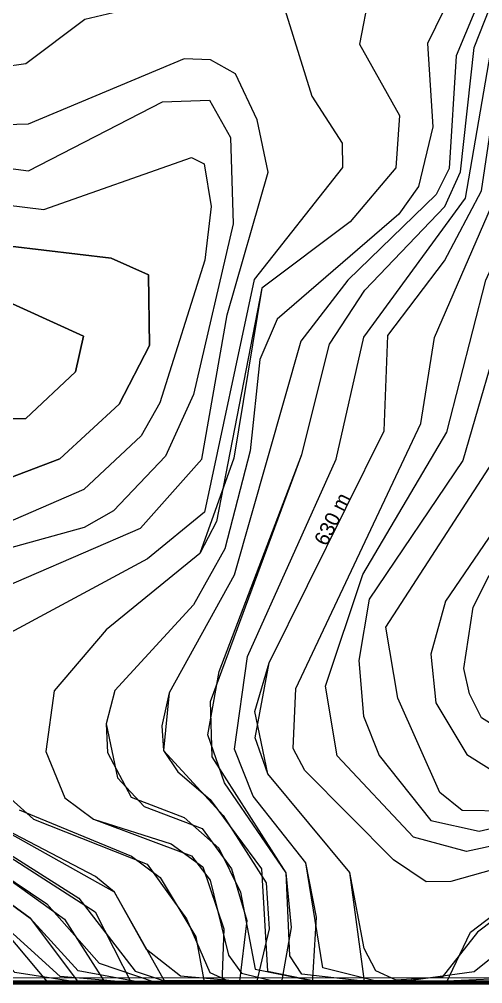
# Model space of a CAD drawing. Extents: x 120.7465 to 120.8269, y 14.0376 to 14.0711.
# Drawn here: x 120.79653 to 120.79924, y 14.0378 to 14.04345 of the extents above; entities that cross this region are included whole.
import ezdxf

# ---------------------------------------------------------------- set-up
doc = ezdxf.new("R2010")
doc.units = 0
doc.header["$MEASUREMENT"] = 0
for name, color, linetype in [('Contour_Line_Intermediate', 7, 'Continuous'), ('Contour_Line_Major', 7, 'Continuous'), ('FEATURE_LABEL', 7, 'Continuous'), ('Iso-height_Area', 7, 'Continuous')]:
    doc.layers.add(name, color=color, linetype=linetype)

msp = doc.modelspace()

# ---------------------------------------------------------------- linework, layer by layer
at = {"layer": 'Contour_Line_Intermediate', "color": 36}
for points in [[(120.7980661, 14.0378027), (120.7981247, 14.0381309), (120.7980928, 14.0384517), (120.797733, 14.0389787), (120.7976343, 14.0392588), (120.7977007, 14.0396294), (120.7981859, 14.0409001), (120.7983461, 14.0415454), (120.7985529, 14.0418621), (120.799022, 14.0423503), (120.7991127, 14.0425538), (120.7991929, 14.0432808), (120.7993136, 14.0435906), (120.7994098, 14.0436829), (120.8002036, 14.0440588), (120.8005776, 14.0444739), (120.8007206, 14.0448735), (120.8007414, 14.0455596), (120.8008359, 14.0458683), (120.8011487, 14.0461809), (120.8020097, 14.046706), (120.8034463, 14.0483786), (120.8041405, 14.0487953)], [(120.7982468, 14.0378027), (120.7982713, 14.038193), (120.7982091, 14.03851), (120.7979007, 14.0389006), (120.7977906, 14.0391757), (120.7978671, 14.0397168), (120.7983867, 14.0408728), (120.7985477, 14.0415863), (120.7991431, 14.0424006), (120.7992979, 14.0433042), (120.7995421, 14.0435914), (120.8002872, 14.0439607), (120.8006222, 14.0442955), (120.8008663, 14.0447741), (120.8009119, 14.0454718), (120.8009777, 14.0456708), (120.8011361, 14.0458595), (120.801977, 14.0464015), (120.8029239, 14.0473853), (120.8035808, 14.0482745), (120.8043224, 14.0487099)], [(120.798553, 14.0378027), (120.7984656, 14.0384532), (120.7979851, 14.0390312), (120.7979105, 14.0393963), (120.7979934, 14.0396799), (120.7986673, 14.0410376), (120.7986885, 14.0415966), (120.7990206, 14.0420327), (120.799236, 14.0424433), (120.799359, 14.0432652), (120.7995551, 14.0434375), (120.8004282, 14.0439036), (120.8007115, 14.0441818), (120.8008737, 14.0444405), (120.8010274, 14.044846), (120.8010933, 14.0455478), (120.8011814, 14.0457082), (120.8016768, 14.0458931), (120.8019453, 14.0460663), (120.8029328, 14.0471729), (120.803721, 14.0481651), (120.8039709, 14.0483872), (120.8045468, 14.048708)], [(120.8039244, 14.0411773), (120.80358, 14.0405399), (120.8028587, 14.0395158), (120.8027374, 14.0390068), (120.8025271, 14.0386797), (120.8022063, 14.0386243), (120.8016011, 14.0389089), (120.8003782, 14.0392432), (120.7994728, 14.0392102), (120.7992368, 14.0393593), (120.7991666, 14.0394998), (120.7991323, 14.0396483), (120.799187, 14.0400058), (120.7992802, 14.0401921), (120.7999, 14.0408831), (120.8003358, 14.0421193), (120.8006087, 14.0430767), (120.8007156, 14.043257), (120.8018439, 14.0444295)], [(120.8012668, 14.0439871), (120.8004691, 14.0430886), (120.8001585, 14.0422275), (120.7998426, 14.0415413), (120.7996973, 14.0410246), (120.7990253, 14.0400422), (120.7989401, 14.0397303), (120.7989692, 14.0394459), (120.7991507, 14.0391439), (120.7993808, 14.0389992), (120.8001339, 14.0391206), (120.8004741, 14.0391094), (120.8015024, 14.0388326), (120.8022714, 14.0384214), (120.8025764, 14.0384554), (120.8027336, 14.0385428), (120.8029536, 14.0388252), (120.8031557, 14.0395155), (120.8035328, 14.0401854), (120.804119, 14.0408891)], [(120.8009667, 14.0439657), (120.8000727, 14.0431322), (120.7993865, 14.0417574), (120.7991274, 14.0408651), (120.7985784, 14.0400528), (120.7985182, 14.0396941), (120.7985459, 14.0393687), (120.7986366, 14.0391385), (120.7989396, 14.0387578), (120.7992232, 14.038696), (120.800028, 14.038882), (120.8007086, 14.0388651), (120.8013429, 14.0386929), (120.8017348, 14.0385108), (120.8020175, 14.0383085), (120.8023212, 14.0382141), (120.802521, 14.038229), (120.802912, 14.0383716), (120.8032403, 14.0386748), (120.8037897, 14.0398434), (120.8046551, 14.0408799)], [(120.8044027, 14.0408759), (120.8037844, 14.0401896), (120.8035715, 14.0398571), (120.8029721, 14.0385298), (120.8025787, 14.0383479), (120.8022198, 14.0383326), (120.801383, 14.038768), (120.8004328, 14.0390019), (120.8000809, 14.0390013), (120.7993874, 14.038813), (120.7991234, 14.0388156), (120.7989931, 14.0389224), (120.7987475, 14.0394729), (120.7986768, 14.0398896), (120.7993263, 14.0408914), (120.7996285, 14.0417585), (120.8002724, 14.0430927), (120.8010597, 14.0439073)], [(120.7977285, 14.0437337), (120.7975803, 14.0436646), (120.7973831, 14.0436897), (120.796041, 14.0434655), (120.7953957, 14.0436388), (120.7942617, 14.0438161), (120.792975, 14.0436685), (120.7927794, 14.0435975), (120.7924548, 14.0432696), (120.7923859, 14.043054), (120.7923986, 14.0429128), (120.792499, 14.0428002), (120.7926552, 14.0427696), (120.7934633, 14.042947), (120.7941168, 14.0428638), (120.79475, 14.0429697), (120.795437, 14.0429324), (120.7960148, 14.0431105), (120.7965698, 14.0431883), (120.7969157, 14.0434469), (120.7976122, 14.0436127), (120.7977285, 14.0437337)], [(120.8040661, 14.0399667), (120.8039013, 14.0397203), (120.8036918, 14.0389566), (120.8035539, 14.0387053), (120.8032586, 14.0384189), (120.8029067, 14.038222), (120.8025769, 14.0381158), (120.802276, 14.0380893), (120.8020502, 14.0381555), (120.8013029, 14.0386179), (120.8006858, 14.0387821), (120.8001365, 14.0387884), (120.799149, 14.0385772), (120.7988377, 14.0386601), (120.7983925, 14.0391364), (120.7983243, 14.0395444), (120.7985413, 14.0401983), (120.7990335, 14.0410301), (120.7992624, 14.0419199), (120.7997859, 14.0430644), (120.8001027, 14.0433928), (120.8005532, 14.0436941)], [(120.7980575, 14.043594), (120.7982444, 14.0429973), (120.7984205, 14.042722), (120.798422, 14.0425789), (120.7979061, 14.0419243), (120.797615, 14.0405616), (120.7972821, 14.0402892), (120.7963745, 14.0398022)], [(120.7985788, 14.0435963), (120.7985229, 14.0433007), (120.7987567, 14.0428835), (120.7987356, 14.0425773), (120.7984671, 14.0422617), (120.7979511, 14.0418734), (120.7977863, 14.0408786), (120.7975878, 14.04032), (120.797039, 14.0398727), (120.7967349, 14.0395161), (120.7966871, 14.039161), (120.7967984, 14.0388903), (120.7969655, 14.0387658), (120.7974205, 14.0386221), (120.7976062, 14.0384872), (120.7977294, 14.0381243), (120.797717, 14.0378027)], [(120.7992429, 14.0436042), (120.7990874, 14.0432325), (120.7990465, 14.0425736), (120.7989717, 14.042422), (120.7984539, 14.0419198), (120.7981799, 14.0415635), (120.797789, 14.0401944), (120.7974088, 14.0395053), (120.7973745, 14.0391676), (120.7977247, 14.0387866), (120.7979764, 14.0383934), (120.797994, 14.0381234), (120.7979186, 14.0378027)], [(120.7990141, 14.0434963), (120.7989206, 14.0433051), (120.7989513, 14.0428175), (120.798867, 14.0424679), (120.7987522, 14.0423066), (120.7980409, 14.0416919), (120.7979398, 14.0414565), (120.7978833, 14.0409208), (120.7977345, 14.040348), (120.7975509, 14.0400197), (120.7970916, 14.039518), (120.7970401, 14.0393236), (120.7971055, 14.0390073), (120.7972622, 14.0388392), (120.7976013, 14.0387102), (120.7977726, 14.0384743), (120.7978622, 14.0381731), (120.7978178, 14.0378027)], [(120.8040905, 14.0381287), (120.8039645, 14.0379788), (120.8038005, 14.0379523), (120.8036291, 14.0379687), (120.8032294, 14.0381396), (120.8025606, 14.0379783), (120.8022009, 14.0379669), (120.8019243, 14.0380909), (120.8012398, 14.0385551), (120.8006441, 14.0387122), (120.8000903, 14.0386914), (120.7990569, 14.0384), (120.7989121, 14.038399), (120.7987223, 14.0385279), (120.7982027, 14.0390514), (120.798135, 14.0391791), (120.7981491, 14.0395294), (120.7988806, 14.0410803), (120.7989612, 14.0415835), (120.7993405, 14.0424559), (120.7994679, 14.0430209), (120.7995984, 14.0432174), (120.7999337, 14.0434926)], [(120.797391, 14.0378027), (120.7970894, 14.0383394), (120.7961998, 14.0388363), (120.7959585, 14.0391555), (120.7959262, 14.0392924), (120.7959971, 14.0396623), (120.7962386, 14.0400351), (120.7972414, 14.0404696), (120.7975995, 14.0408724), (120.7977481, 14.0417179), (120.7979876, 14.0425517), (120.7979237, 14.0428574), (120.7977968, 14.0431275), (120.7976511, 14.0432098), (120.7974956, 14.0432143), (120.7965844, 14.0428321), (120.7960497, 14.0428176), (120.7949137, 14.0426697), (120.7942302, 14.0423941), (120.7935754, 14.0424823), (120.7930185, 14.0422506), (120.7927033, 14.0421767), (120.7912235, 14.0420297)], [(120.7959621, 14.042642), (120.7965851, 14.0425601), (120.7973695, 14.0429632), (120.7976455, 14.042973), (120.7977684, 14.0427547), (120.797783, 14.0422504), (120.7975505, 14.0412512), (120.7973862, 14.0408898), (120.7970829, 14.0405699), (120.7969115, 14.0404719), (120.7963595, 14.0403196)], [(120.7923215, 14.0417724), (120.7932583, 14.0418546), (120.7941332, 14.0415569), (120.7944344, 14.0416494), (120.7950973, 14.0421293), (120.7956304, 14.0423556), (120.7960066, 14.042416), (120.7966757, 14.0423339), (120.7975393, 14.0426383), (120.7976138, 14.0425999), (120.7976551, 14.0423505), (120.7976174, 14.0420367), (120.7973537, 14.041202), (120.797245, 14.0410088), (120.7969101, 14.0406955), (120.7961968, 14.0403861), (120.7959934, 14.0402247), (120.7957628, 14.0398749), (120.7956799, 14.0395246), (120.7956824, 14.0391757), (120.7957893, 14.0389031), (120.7967956, 14.038181), (120.7970383, 14.0378027)], [(120.7922073, 14.0415523), (120.7931288, 14.0416332), (120.794075, 14.0414048), (120.79446, 14.0414632), (120.7946814, 14.0415586), (120.795289, 14.0419968), (120.7958861, 14.0421888), (120.7970687, 14.0420489), (120.797288, 14.0419504), (120.797293, 14.0415386), (120.7971166, 14.0411944), (120.796769, 14.040875), (120.7961825, 14.0406515), (120.795872, 14.0403855), (120.7956258, 14.0398416), (120.7955535, 14.0394719), (120.7955726, 14.0391357), (120.7956768, 14.0388582), (120.7965946, 14.038186), (120.7968845, 14.0378027)], [(120.7915733, 14.0412352), (120.7926823, 14.041441), (120.7928673, 14.0414404), (120.7934758, 14.041285), (120.7941573, 14.0412502), (120.7947997, 14.0414066), (120.795262, 14.0415978), (120.7958547, 14.0417285), (120.7962252, 14.0419016), (120.7969077, 14.041592), (120.796861, 14.0413837), (120.7965698, 14.0411113), (120.7962262, 14.0411063), (120.795844, 14.0413609), (120.7957584, 14.0412423), (120.7956986, 14.0405565), (120.7954333, 14.0395621), (120.7955039, 14.0388463), (120.7963211, 14.0382591), (120.7967049, 14.0378027)], [(120.7965306, 14.0388204), (120.7971879, 14.0385499), (120.7973558, 14.0384243), (120.7975656, 14.0380767), (120.7976161, 14.0378027)], [(120.7961214, 14.0387708), (120.7969762, 14.0382231), (120.7971898, 14.0378027)], [(120.7990277, 14.0378027), (120.799172, 14.0381049), (120.7995797, 14.0384139), (120.8000441, 14.0385944), (120.8004292, 14.0386486), (120.8007745, 14.038615), (120.8011635, 14.0384994), (120.8016263, 14.0381202), (120.8021582, 14.0378027)]]:
    msp.add_lwpolyline(points, dxfattribs=at)
at = {"layer": 'Contour_Line_Major', "color": 36}
for points in [[(120.8040661, 14.0399667), (120.8039013, 14.0397203), (120.8036918, 14.0389566), (120.8035539, 14.0387053), (120.8032586, 14.0384189), (120.8029067, 14.038222), (120.8025769, 14.0381158), (120.802276, 14.0380893), (120.8020502, 14.0381555), (120.8013029, 14.0386179), (120.8006858, 14.0387821), (120.8001365, 14.0387884), (120.799149, 14.0385772), (120.7988377, 14.0386601), (120.7983925, 14.0391364), (120.7983243, 14.0395444), (120.7985413, 14.0401983), (120.7990335, 14.0410301), (120.7992624, 14.0419199), (120.7997859, 14.0430644), (120.8001027, 14.0433928), (120.8005532, 14.0436941)], [(120.7992429, 14.0436042), (120.7990874, 14.0432325), (120.7990465, 14.0425736), (120.7989717, 14.042422), (120.7984539, 14.0419198), (120.7981799, 14.0415635), (120.797789, 14.0401944), (120.7974088, 14.0395053), (120.7973745, 14.0391676), (120.7977247, 14.0387866), (120.7979764, 14.0383934), (120.797994, 14.0381234), (120.7979186, 14.0378027)], [(120.7959621, 14.042642), (120.7965851, 14.0425601), (120.7973695, 14.0429632), (120.7976455, 14.042973), (120.7977684, 14.0427547), (120.797783, 14.0422504), (120.7975505, 14.0412512), (120.7973862, 14.0408898), (120.7970829, 14.0405699), (120.7969115, 14.0404719), (120.7963595, 14.0403196)], [(120.7961214, 14.0387708), (120.7969762, 14.0382231), (120.7971898, 14.0378027)]]:
    msp.add_lwpolyline(points, dxfattribs=at)
at = {"layer": 'Iso-height_Area', "color": 140}
msp.add_polyline3d([(120.8198808, 14.0709737, 50), (120.8258911, 14.0709737, 50), (120.8262093, 14.0709395, 50), (120.8264568, 14.0708369, 50), (120.8265629, 14.0705975, 50), (120.8265982, 14.0702898, 50), (120.8265982, 14.0384866, 50), (120.8265629, 14.0381789, 50), (120.8264568, 14.0379395, 50), (120.8262093, 14.0378369, 50), (120.8258911, 14.0378027, 50), (120.7636662, 14.0378027, 50), (120.7474029, 14.0378027, 50), (120.7470847, 14.0378369, 50), (120.7468372, 14.0379395, 50), (120.7467312, 14.0381789, 50), (120.7466958, 14.0384866, 50), (120.7466958, 14.0655022, 50), (120.7466958, 14.0702898, 50), (120.7467312, 14.0705975, 50), (120.7468372, 14.0708369, 50), (120.7470847, 14.0709395, 50), (120.7474029, 14.0709737, 50), (120.8198808, 14.0709737, 50)], close=True, dxfattribs=at)
at = {"layer": 'Iso-height_Area', "color": 4}
msp.add_polyline3d([(120.8198808, 14.0709737, 70), (120.8258911, 14.0709737, 70), (120.8262093, 14.0709395, 70), (120.8264568, 14.0708369, 70), (120.8265629, 14.0705975, 70), (120.8265982, 14.0702898, 70), (120.8265982, 14.0384866, 70), (120.8265629, 14.0381789, 70), (120.8264568, 14.0379395, 70), (120.8262093, 14.0378369, 70), (120.8258911, 14.0378027, 70), (120.7636662, 14.0378027, 70), (120.7474029, 14.0378027, 70), (120.7470847, 14.0378369, 70), (120.7468372, 14.0379395, 70), (120.7467312, 14.0381789, 70), (120.7466958, 14.0384866, 70), (120.7466958, 14.0655022, 70), (120.7466958, 14.0702898, 70), (120.7467312, 14.0705975, 70), (120.7468372, 14.0708369, 70), (120.7470847, 14.0709395, 70), (120.7474029, 14.0709737, 70), (120.8198808, 14.0709737, 70)], close=True, dxfattribs=at)
at = {"layer": 'Iso-height_Area', "color": 120}
for points in [[(120.7474029, 14.0709737, 100), (120.8053852, 14.0709737, 100), (120.8053852, 14.0709737, 100), (120.8258911, 14.0709737, 100), (120.8262093, 14.0709395, 100), (120.8264568, 14.0708369, 100), (120.8265629, 14.0705975, 100), (120.8265982, 14.0702898, 100), (120.8265982, 14.0432742, 100), (120.8265982, 14.0384866, 100), (120.8265629, 14.0381789, 100), (120.8264568, 14.0379395, 100), (120.8262093, 14.0378369, 100), (120.8258911, 14.0378027, 100), (120.7636662, 14.0378027, 100)], [(120.7474029, 14.0709737, 90), (120.8138704, 14.0709737, 90), (120.8138704, 14.0709737, 90), (120.8258911, 14.0709737, 90), (120.8262093, 14.0709395, 90), (120.8264568, 14.0708369, 90), (120.8265629, 14.0705975, 90), (120.8265982, 14.0702898, 90), (120.8265982, 14.0384866, 90), (120.8265629, 14.0381789, 90), (120.8264568, 14.0379395, 90), (120.8262093, 14.0378369, 90), (120.8258911, 14.0378027, 90), (120.7636662, 14.0378027, 90)], [(120.7474029, 14.0709737, 100), (120.8053852, 14.0709737, 100), (120.8053852, 14.0709737, 100), (120.8258911, 14.0709737, 100), (120.8262093, 14.0709395, 100), (120.8264568, 14.0708369, 100), (120.8265629, 14.0705975, 100), (120.8265982, 14.0702898, 100), (120.8265982, 14.0432742, 100), (120.8265982, 14.0384866, 100), (120.8265629, 14.0381789, 100), (120.8264568, 14.0379395, 100), (120.8262093, 14.0378369, 100), (120.8258911, 14.0378027, 100), (120.7636662, 14.0378027, 100)], [(120.7523532, 14.0709737, 110), (120.8064458, 14.0709737, 110), (120.8064458, 14.0709737, 110), (120.8258911, 14.0709737, 110), (120.8262093, 14.0709395, 110), (120.8264568, 14.0708369, 110), (120.8265629, 14.0705975, 110), (120.8265982, 14.0702898, 110), (120.8265982, 14.0432742, 110), (120.8265982, 14.0384866, 110), (120.8265629, 14.0381789, 110), (120.8264568, 14.0379395, 110), (120.8262093, 14.0378369, 110), (120.8258911, 14.0378027, 110), (120.7566163, 14.0378027, 110)], [(120.7608378, 14.0709737, 120), (120.8258911, 14.0709737, 120), (120.8262093, 14.0709395, 120), (120.8264568, 14.0708369, 120), (120.8265629, 14.0705975, 120), (120.8265982, 14.0702898, 120), (120.8265982, 14.0432742, 120), (120.8265982, 14.0384866, 120), (120.8265629, 14.0381789, 120), (120.8264568, 14.0379395, 120), (120.8262093, 14.0378369, 120), (120.8258911, 14.0378027, 120), (120.7599153, 14.0378048, 120)]]:
    msp.add_polyline3d(points, dxfattribs=at)
at = {"layer": 'Iso-height_Area', "color": 4}
msp.add_polyline3d([(120.7474029, 14.0709737, 80), (120.8191737, 14.0709737, 80), (120.8191737, 14.0709737, 80), (120.8258911, 14.0709737, 80), (120.8262093, 14.0709395, 80), (120.8264568, 14.0708369, 80), (120.8265629, 14.0705975, 80), (120.8265982, 14.0702898, 80), (120.8265982, 14.0384866, 80), (120.8265629, 14.0381789, 80), (120.8264568, 14.0379395, 80), (120.8262093, 14.0378369, 80), (120.8258911, 14.0378027, 80), (120.7636662, 14.0378027, 80)], dxfattribs=at)
at = {"layer": 'Iso-height_Area', "color": 110}
for points in [[(120.7545005, 14.0709737, 130), (120.8050316, 14.0709737, 130), (120.8050316, 14.0709737, 130), (120.8258911, 14.0709737, 130), (120.8262093, 14.0709395, 130), (120.8264568, 14.0708369, 130), (120.8265629, 14.0705975, 130), (120.8265982, 14.0702898, 130), (120.8265982, 14.0432742, 130), (120.8265982, 14.0384866, 130), (120.8265629, 14.0381789, 130), (120.8264568, 14.0379395, 130), (120.8262093, 14.0378369, 130), (120.8258911, 14.0378027, 130), (120.7602557, 14.037816, 130)], [(120.7545606, 14.0709515, 140), (120.7877077, 14.0709737, 140), (120.7877077, 14.0709737, 140), (120.8258911, 14.0709737, 140), (120.8262093, 14.0709395, 140), (120.8264568, 14.0708369, 140), (120.8265629, 14.0705975, 140), (120.8265982, 14.0702898, 140), (120.8265982, 14.0432742, 140), (120.8265982, 14.0384866, 140), (120.8265629, 14.0381789, 140), (120.8264568, 14.0379395, 140), (120.8262093, 14.0378369, 140), (120.8258911, 14.0378027, 140), (120.7619173, 14.0378027, 140)], [(120.7549228, 14.0709473, 150), (120.800789, 14.0709737, 150), (120.800789, 14.0709737, 150), (120.8258911, 14.0709737, 150), (120.8262093, 14.0709395, 150), (120.8264568, 14.0708369, 150), (120.8265629, 14.0705975, 150), (120.8265982, 14.0702898, 150), (120.8265982, 14.0384866, 150), (120.8265629, 14.0381789, 150), (120.8264568, 14.0379395, 150), (120.8262093, 14.0378369, 150), (120.7637623, 14.0378335, 150)], [(120.7549228, 14.0709473, 150), (120.800789, 14.0709737, 150), (120.800789, 14.0709737, 150), (120.8258911, 14.0709737, 150), (120.8262093, 14.0709395, 150), (120.8264568, 14.0708369, 150), (120.8265629, 14.0705975, 150), (120.8265982, 14.0702898, 150), (120.8265982, 14.0384866, 150), (120.8265629, 14.0381789, 150), (120.8264568, 14.0379395, 150), (120.8262093, 14.0378369, 150), (120.7637623, 14.0378335, 150)]]:
    msp.add_polyline3d(points, dxfattribs=at)
at = {"layer": 'Iso-height_Area', "color": 100}
for points in [[(120.7662103, 14.0378096, 160), (120.8258911, 14.0378027, 160), (120.8262093, 14.0378369, 160), (120.8264568, 14.0379395, 160), (120.8265629, 14.0381789, 160), (120.8265982, 14.0384866, 160), (120.8265982, 14.0655022, 160), (120.8265982, 14.0702898, 160), (120.8265629, 14.0705975, 160), (120.8264568, 14.0708369, 160), (120.8262093, 14.0709395, 160), (120.8258911, 14.0709737, 160), (120.755912, 14.0709737, 160)], [(120.7718, 14.0378027, 170), (120.8258911, 14.0378027, 170), (120.8262093, 14.0378369, 170), (120.8264568, 14.0379395, 170), (120.8265629, 14.0381789, 170), (120.8265982, 14.0384866, 170), (120.8265982, 14.0655022, 170), (120.8265982, 14.0702898, 170), (120.8265629, 14.0705975, 170), (120.8264568, 14.0708369, 170), (120.8262093, 14.0709395, 170), (120.8258911, 14.0709737, 170), (120.7569504, 14.0709737, 170)], [(120.7732851, 14.0378109, 180), (120.7735802, 14.0378027, 180), (120.8258911, 14.0378027, 180), (120.8262093, 14.0378369, 180), (120.8264568, 14.0379395, 180), (120.8265629, 14.0381789, 180), (120.8265982, 14.0384866, 180), (120.8265982, 14.0655022, 180), (120.8265982, 14.0702898, 180), (120.8265629, 14.0705975, 180), (120.8264568, 14.0708369, 180), (120.8262093, 14.0709395, 180), (120.8258911, 14.0709737, 180), (120.7583659, 14.0709737, 180)], [(120.7756869, 14.0378027, 190), (120.8258911, 14.0378027, 190), (120.8262093, 14.0378369, 190), (120.8264568, 14.0379395, 190), (120.8265629, 14.0381789, 190), (120.8265982, 14.0384866, 190), (120.8265982, 14.0655022, 190), (120.8265982, 14.0702898, 190), (120.8265629, 14.0705975, 190), (120.8264568, 14.0708369, 190), (120.8262093, 14.0709395, 190), (120.8258911, 14.0709737, 190), (120.7629642, 14.0709737, 190)]]:
    msp.add_polyline3d(points, dxfattribs=at)
at = {"layer": 'Iso-height_Area', "color": 3}
for points in [[(120.7682813, 14.0709737, 200), (120.7969, 14.0709737, 200), (120.7969, 14.0709737, 200), (120.8258911, 14.0709737, 200), (120.8262093, 14.0709395, 200), (120.8264568, 14.0708369, 200), (120.8265629, 14.0705975, 200), (120.8265982, 14.0702898, 200), (120.8265982, 14.0432742, 200), (120.8265982, 14.0384866, 200), (120.8265629, 14.0381789, 200), (120.8264568, 14.0379395, 200), (120.8262093, 14.0378369, 200), (120.8258911, 14.0378027, 200), (120.7764708, 14.0378105, 200)], [(120.7682813, 14.0709737, 200), (120.7969, 14.0709737, 200), (120.7969, 14.0709737, 200), (120.8258911, 14.0709737, 200), (120.8262093, 14.0709395, 200), (120.8264568, 14.0708369, 200), (120.8265629, 14.0705975, 200), (120.8265982, 14.0702898, 200), (120.8265982, 14.0432742, 200), (120.8265982, 14.0384866, 200), (120.8265629, 14.0381789, 200), (120.8264568, 14.0379395, 200), (120.8262093, 14.0378369, 200), (120.8258911, 14.0378027, 200), (120.7764708, 14.0378105, 200)], [(120.7772112, 14.0378116, 210), (120.7976071, 14.0378027, 210), (120.7976071, 14.0378027, 210), (120.8258911, 14.0378027, 210), (120.8262093, 14.0378369, 210), (120.8264568, 14.0379395, 210), (120.8265629, 14.0381789, 210), (120.8265982, 14.0384866, 210), (120.8265982, 14.0655022, 210), (120.8265982, 14.0702898, 210), (120.8265629, 14.0705975, 210), (120.8264568, 14.0708369, 210), (120.8262093, 14.0709395, 210), (120.8258911, 14.0709737, 210), (120.7707434, 14.0709737, 210)], [(120.7756975, 14.0709737, 220), (120.80786, 14.0709737, 220), (120.80786, 14.0709737, 220), (120.8258911, 14.0709737, 220), (120.8262093, 14.0709395, 220), (120.8264568, 14.0708369, 220), (120.8265629, 14.0705975, 220), (120.8265982, 14.0702898, 220), (120.8265982, 14.0432742, 220), (120.8265982, 14.0384866, 220), (120.8265629, 14.0381789, 220), (120.8264568, 14.0379395, 220), (120.8262093, 14.0378369, 220), (120.8258911, 14.0378027, 220), (120.7779239, 14.0378155, 220)], [(120.7786345, 14.0378171, 230), (120.8082136, 14.0378027, 230), (120.8082136, 14.0378027, 230), (120.8258911, 14.0378027, 230), (120.8262093, 14.0378369, 230), (120.8264568, 14.0379395, 230), (120.8265629, 14.0381789, 230), (120.8265982, 14.0384866, 230), (120.8265982, 14.0655022, 230), (120.8265982, 14.0702898, 230), (120.8265629, 14.0705975, 230), (120.8264568, 14.0708369, 230), (120.8262093, 14.0709395, 230), (120.8258911, 14.0709737, 230), (120.7767699, 14.0709737, 230)], [(120.7778374, 14.0709737, 240), (120.814224, 14.0709737, 240), (120.814224, 14.0709737, 240), (120.8258911, 14.0709737, 240), (120.8262093, 14.0709395, 240), (120.8264568, 14.0708369, 240), (120.8265629, 14.0705975, 240), (120.8265982, 14.0702898, 240), (120.8265982, 14.0384866, 240), (120.8265629, 14.0381789, 240), (120.8264568, 14.0379395, 240), (120.8262093, 14.0378369, 240), (120.8258911, 14.0378027, 240), (120.7790163, 14.0378062, 240)], [(120.7795984, 14.0378027, 250), (120.8166988, 14.0378027, 250), (120.8166988, 14.0378027, 250), (120.8258911, 14.0378027, 250), (120.8262093, 14.0378369, 250), (120.8264568, 14.0379395, 250), (120.8265629, 14.0381789, 250), (120.8265982, 14.0384866, 250), (120.8265982, 14.0702898, 250), (120.8265629, 14.0705975, 250), (120.8264568, 14.0708369, 250), (120.8262093, 14.0709395, 250), (120.8258911, 14.0709737, 250), (120.7792471, 14.0709737, 250)], [(120.7795984, 14.0378027, 250), (120.8166988, 14.0378027, 250), (120.8166988, 14.0378027, 250), (120.8258911, 14.0378027, 250), (120.8262093, 14.0378369, 250), (120.8264568, 14.0379395, 250), (120.8265629, 14.0381789, 250), (120.8265982, 14.0384866, 250), (120.8265982, 14.0702898, 250), (120.8265629, 14.0705975, 250), (120.8264568, 14.0708369, 250), (120.8262093, 14.0709395, 250), (120.8258911, 14.0709737, 250), (120.7792471, 14.0709737, 250)]]:
    msp.add_polyline3d(points, dxfattribs=at)
at = {"layer": 'Iso-height_Area', "color": 80}
for points in [[(120.7796109, 14.0709737, 260), (120.8131633, 14.0709737, 260), (120.8131633, 14.0709737, 260), (120.8258911, 14.0709737, 260), (120.8262093, 14.0709395, 260), (120.8264568, 14.0708369, 260), (120.8265629, 14.0705975, 260), (120.8265982, 14.0702898, 260), (120.8265982, 14.0384866, 260), (120.8265629, 14.0381789, 260), (120.8264568, 14.0379395, 260), (120.8262093, 14.0378369, 260), (120.8258911, 14.0378027, 260), (120.7794078, 14.03782, 260)], [(120.782058, 14.0709737, 270), (120.8128098, 14.0709737, 270), (120.8128098, 14.0709737, 270), (120.8258911, 14.0709737, 270), (120.8262093, 14.0709395, 270), (120.8264568, 14.0708369, 270), (120.8265629, 14.0705975, 270), (120.8265982, 14.0702898, 270), (120.8265982, 14.0384866, 270), (120.8265629, 14.0381789, 270), (120.8264568, 14.0379395, 270), (120.8262093, 14.0378369, 270), (120.8258911, 14.0378027, 270), (120.7796897, 14.0378178, 270)], [(120.7824235, 14.0709737, 280), (120.8156382, 14.0709737, 280), (120.8156382, 14.0709737, 280), (120.8258911, 14.0709737, 280), (120.8262093, 14.0709395, 280), (120.8264568, 14.0708369, 280), (120.8265629, 14.0705975, 280), (120.8265982, 14.0702898, 280), (120.8265982, 14.0384866, 280), (120.8265629, 14.0381789, 280), (120.8264568, 14.0379395, 280), (120.8262093, 14.0378369, 280), (120.8258911, 14.0378027, 280), (120.7800144, 14.0378151, 280)], [(120.7825148, 14.0709635, 290), (120.8113956, 14.0709737, 290), (120.8113956, 14.0709737, 290), (120.8258911, 14.0709737, 290), (120.8262093, 14.0709395, 290), (120.8264568, 14.0708369, 290), (120.8265629, 14.0705975, 290), (120.8265982, 14.0702898, 290), (120.8265982, 14.0432742, 290), (120.8265982, 14.0384866, 290), (120.8265629, 14.0381789, 290), (120.8264568, 14.0379395, 290), (120.8262093, 14.0378369, 290), (120.8258911, 14.0378027, 290), (120.7801179, 14.0378233, 290)], [(120.7806982, 14.0378358, 300), (120.811042, 14.0378027, 300), (120.811042, 14.0378027, 300), (120.8258911, 14.0378027, 300), (120.8262093, 14.0378369, 300), (120.8264568, 14.0379395, 300), (120.8265629, 14.0381789, 300), (120.8265982, 14.0384866, 300), (120.8265982, 14.0655022, 300), (120.8265982, 14.0702898, 300), (120.8265629, 14.0705975, 300), (120.8264568, 14.0708369, 300), (120.8262093, 14.0709395, 300), (120.8258911, 14.0709737, 300), (120.782788, 14.0709682, 300)], [(120.7806982, 14.0378358, 300), (120.811042, 14.0378027, 300), (120.811042, 14.0378027, 300), (120.8258911, 14.0378027, 300), (120.8262093, 14.0378369, 300), (120.8264568, 14.0379395, 300), (120.8265629, 14.0381789, 300), (120.8265982, 14.0384866, 300), (120.8265982, 14.0655022, 300), (120.8265982, 14.0702898, 300), (120.8265629, 14.0705975, 300), (120.8264568, 14.0708369, 300), (120.8262093, 14.0709395, 300), (120.8258911, 14.0709737, 300), (120.782788, 14.0709682, 300)], [(120.7813829, 14.0378349, 310), (120.8036174, 14.0378027, 310), (120.8036174, 14.0378027, 310), (120.8258911, 14.0378027, 310)], [(120.7818877, 14.0378194, 320), (120.8053852, 14.0378027, 320), (120.8053852, 14.0378027, 320), (120.8258911, 14.0378027, 320)]]:
    msp.add_polyline3d(points, dxfattribs=at)
at = {"layer": 'Iso-height_Area', "color": 40}
for points in [[(120.8012668, 14.0439871, 680), (120.8004691, 14.0430886, 680), (120.8001585, 14.0422275, 680), (120.7998426, 14.0415413, 680), (120.7996973, 14.0410246, 680), (120.7990253, 14.0400422, 680), (120.7989401, 14.0397303, 680), (120.7989692, 14.0394459, 680), (120.7991507, 14.0391439, 680), (120.7993808, 14.0389992, 680), (120.8001339, 14.0391206, 680), (120.8004741, 14.0391094, 680), (120.8015024, 14.0388326, 680), (120.8022714, 14.0384214, 680), (120.8025764, 14.0384554, 680), (120.8027336, 14.0385428, 680), (120.8029536, 14.0388252, 680), (120.8031557, 14.0395155, 680), (120.8035328, 14.0401854, 680), (120.804119, 14.0408891, 680)], [(120.8009667, 14.0439657, 660), (120.8000727, 14.0431322, 660), (120.7993865, 14.0417574, 660), (120.7991274, 14.0408651, 660), (120.7985784, 14.0400528, 660), (120.7985182, 14.0396941, 660), (120.7985459, 14.0393687, 660), (120.7986366, 14.0391385, 660), (120.7989396, 14.0387578, 660), (120.7992232, 14.038696, 660), (120.800028, 14.038882, 660), (120.8007086, 14.0388651, 660), (120.8013429, 14.0386929, 660), (120.8017348, 14.0385108, 660), (120.8020175, 14.0383085, 660), (120.8023212, 14.0382141, 660), (120.802521, 14.038229, 660), (120.802912, 14.0383716, 660), (120.8032403, 14.0386748, 660), (120.8037897, 14.0398434, 660), (120.8046551, 14.0408799, 660)], [(120.8044027, 14.0408759, 670), (120.8037844, 14.0401896, 670), (120.8035715, 14.0398571, 670), (120.8029721, 14.0385298, 670), (120.8025787, 14.0383479, 670), (120.8022198, 14.0383326, 670), (120.801383, 14.038768, 670), (120.8004328, 14.0390019, 670), (120.8000809, 14.0390013, 670), (120.7993874, 14.038813, 670), (120.7991234, 14.0388156, 670), (120.7989931, 14.0389224, 670), (120.7987475, 14.0394729, 670), (120.7986768, 14.0398896, 670), (120.7993263, 14.0408914, 670), (120.7996285, 14.0417585, 670), (120.8002724, 14.0430927, 670), (120.8010597, 14.0439073, 670)], [(120.8040661, 14.0399667, 650), (120.8039013, 14.0397203, 650), (120.8036918, 14.0389566, 650), (120.8035539, 14.0387053, 650), (120.8032586, 14.0384189, 650), (120.8029067, 14.038222, 650), (120.8025769, 14.0381158, 650), (120.802276, 14.0380893, 650), (120.8020502, 14.0381555, 650), (120.8013029, 14.0386179, 650), (120.8006858, 14.0387821, 650), (120.8001365, 14.0387884, 650), (120.799149, 14.0385772, 650), (120.7988377, 14.0386601, 650), (120.7983925, 14.0391364, 650), (120.7983243, 14.0395444, 650), (120.7985413, 14.0401983, 650), (120.7990335, 14.0410301, 650), (120.7992624, 14.0419199, 650), (120.7997859, 14.0430644, 650), (120.8001027, 14.0433928, 650), (120.8005532, 14.0436941, 650)], [(120.8040661, 14.0399667, 650), (120.8039013, 14.0397203, 650), (120.8036918, 14.0389566, 650), (120.8035539, 14.0387053, 650), (120.8032586, 14.0384189, 650), (120.8029067, 14.038222, 650), (120.8025769, 14.0381158, 650), (120.802276, 14.0380893, 650), (120.8020502, 14.0381555, 650), (120.8013029, 14.0386179, 650), (120.8006858, 14.0387821, 650), (120.8001365, 14.0387884, 650), (120.799149, 14.0385772, 650), (120.7988377, 14.0386601, 650), (120.7983925, 14.0391364, 650), (120.7983243, 14.0395444, 650), (120.7985413, 14.0401983, 650), (120.7990335, 14.0410301, 650), (120.7992624, 14.0419199, 650), (120.7997859, 14.0430644, 650), (120.8001027, 14.0433928, 650), (120.8005532, 14.0436941, 650)], [(120.7985788, 14.0435963, 580), (120.7985229, 14.0433007, 580), (120.7987567, 14.0428835, 580), (120.7987356, 14.0425773, 580), (120.7984671, 14.0422617, 580), (120.7979511, 14.0418734, 580), (120.7976856, 14.0405081, 580), (120.7975878, 14.04032, 580), (120.797039, 14.0398727, 580), (120.7967349, 14.0395161, 580), (120.7966871, 14.039161, 580), (120.7967984, 14.0388903, 580), (120.7969655, 14.0387658, 580), (120.7975399, 14.0385502, 580), (120.797648, 14.0384086, 580), (120.797755, 14.0379695, 580), (120.7978323, 14.0378637, 580), (120.7980318, 14.0378161, 580), (120.8121395, 14.0378156, 580)], [(120.7992429, 14.0436042, 600), (120.7990874, 14.0432325, 600), (120.7990465, 14.0425736, 600), (120.7989717, 14.042422, 600), (120.7984539, 14.0419198, 600), (120.7981799, 14.0415635, 600), (120.797789, 14.0401944, 600), (120.7974088, 14.0395053, 600), (120.7973654, 14.0393121, 600), (120.7973745, 14.0391676, 600), (120.7974585, 14.0390425, 600), (120.7976493, 14.0388816, 600), (120.7979494, 14.0384759, 600), (120.7979834, 14.0378762, 600), (120.7983453, 14.0378027, 600), (120.7996389, 14.037824, 600), (120.7998234, 14.0378794, 600), (120.8001208, 14.0382097, 600), (120.8004168, 14.0382909, 600), (120.8008387, 14.0381818, 600), (120.8012224, 14.0378829, 600), (120.8015689, 14.0378092, 600), (120.8096339, 14.0378364, 600)], [(120.7992429, 14.0436042, 600), (120.7990874, 14.0432325, 600), (120.7990465, 14.0425736, 600), (120.7989717, 14.042422, 600), (120.7984539, 14.0419198, 600), (120.7981799, 14.0415635, 600), (120.797789, 14.0401944, 600), (120.7974088, 14.0395053, 600), (120.7973654, 14.0393121, 600), (120.7973745, 14.0391676, 600), (120.7974585, 14.0390425, 600), (120.7976493, 14.0388816, 600), (120.7979494, 14.0384759, 600), (120.7979834, 14.0378762, 600), (120.7983453, 14.0378027, 600), (120.7996389, 14.037824, 600), (120.7998234, 14.0378794, 600), (120.8001208, 14.0382097, 600), (120.8004168, 14.0382909, 600), (120.8008387, 14.0381818, 600), (120.8012224, 14.0378829, 600), (120.8015689, 14.0378092, 600), (120.8096339, 14.0378364, 600)], [(120.8078244, 14.0378036, 610), (120.8016668, 14.0378106, 610), (120.801442, 14.0378901, 610), (120.8010828, 14.0382346, 610), (120.8008325, 14.0383831, 610), (120.8006291, 14.0384798, 610), (120.8003868, 14.0385064, 610), (120.8000515, 14.0383745, 610), (120.7997672, 14.0381861, 610), (120.7994902, 14.037891, 610), (120.7992922, 14.0378298, 610), (120.7986783, 14.0378027, 610), (120.7981844, 14.0378584, 610), (120.7981146, 14.0379649, 610), (120.7980928, 14.0384517, 610), (120.7976608, 14.0391308, 610), (120.7976502, 14.0394551, 610), (120.7981859, 14.0409001, 610), (120.7983461, 14.0415454, 610), (120.7985529, 14.0418621, 610), (120.799022, 14.0423503, 610), (120.7991127, 14.0425538, 610), (120.7991929, 14.0432808, 610), (120.7993136, 14.0435906, 610)], [(120.8074806, 14.0378027, 620), (120.8020029, 14.0378058, 620), (120.8016488, 14.0379302, 620), (120.8009633, 14.038476, 620), (120.8003983, 14.038575, 620), (120.7998978, 14.0384388, 620), (120.7991927, 14.0378729, 620), (120.7986833, 14.0378027, 620), (120.7983086, 14.0378954, 620), (120.7982091, 14.03851, 620), (120.7979007, 14.0389006, 620), (120.7977906, 14.0391757, 620), (120.7978671, 14.0397168, 620), (120.7983867, 14.0408728, 620), (120.7985477, 14.0415863, 620), (120.7991431, 14.0424006, 620), (120.7992979, 14.0433042, 620), (120.7995421, 14.0435914, 620)], [(120.7990141, 14.0434963, 590), (120.7989206, 14.0433051, 590), (120.7989513, 14.0428175, 590), (120.798867, 14.0424679, 590), (120.7987522, 14.0423066, 590), (120.7980409, 14.0416919, 590), (120.7979398, 14.0414565, 590), (120.7978833, 14.0409208, 590), (120.7977345, 14.040348, 590), (120.7975509, 14.0400197, 590), (120.7970916, 14.039518, 590), (120.7970401, 14.0393236, 590), (120.7970478, 14.039156, 590), (120.7971862, 14.0388946, 590), (120.7974957, 14.0387754, 590), (120.7977, 14.0385958, 590), (120.7978256, 14.0383381, 590), (120.7979118, 14.0378883, 590), (120.7983353, 14.0378027, 590), (120.8000232, 14.0378106, 590), (120.8005684, 14.0378708, 590), (120.8015054, 14.0378027, 590), (120.8117304, 14.0378066, 590)], [(120.8040905, 14.0381287, 640), (120.8039645, 14.0379788, 640), (120.8038005, 14.0379523, 640), (120.8036291, 14.0379687, 640), (120.8032294, 14.0381396, 640), (120.8025606, 14.0379783, 640), (120.8022009, 14.0379669, 640), (120.8019243, 14.0380909, 640), (120.8012398, 14.0385551, 640), (120.8006441, 14.0387122, 640), (120.8000903, 14.0386914, 640), (120.7990569, 14.0384, 640), (120.7989121, 14.038399, 640), (120.7987223, 14.0385279, 640), (120.7982027, 14.0390514, 640), (120.798135, 14.0391791, 640), (120.7981491, 14.0395294, 640), (120.7988806, 14.0410803, 640), (120.7989612, 14.0415835, 640), (120.7993405, 14.0424559, 640), (120.7994679, 14.0430209, 640), (120.7995984, 14.0432174, 640), (120.7999337, 14.0434926, 640)], [(120.7997217, 14.0384895, 630), (120.7992126, 14.0381049, 630), (120.7990055, 14.0378411, 630), (120.7987378, 14.0378236, 630), (120.7986173, 14.0378787, 630), (120.7985495, 14.0380083, 630), (120.7984656, 14.0384532, 630), (120.7979851, 14.0390312, 630), (120.7979114, 14.0392425, 630), (120.7979934, 14.0396799, 630), (120.7986673, 14.0410376, 630), (120.7986885, 14.0415966, 630), (120.7990206, 14.0420327, 630), (120.799236, 14.0424433, 630), (120.799359, 14.0432652, 630)], [(120.7994728, 14.0392102, 690), (120.7992368, 14.0393593, 690), (120.7991666, 14.0394998, 690), (120.7991323, 14.0396483, 690), (120.799187, 14.0400058, 690), (120.7992802, 14.0401921, 690)]]:
    msp.add_polyline3d(points, dxfattribs=at)
at = {"layer": 'Iso-height_Area', "color": 2}
msp.add_polyline3d([(120.7977285, 14.0437337, 570), (120.7975803, 14.0436646, 570), (120.7973831, 14.0436897, 570), (120.796041, 14.0434655, 570), (120.7953957, 14.0436388, 570), (120.7942617, 14.0438161, 570), (120.792975, 14.0436685, 570), (120.7927794, 14.0435975, 570), (120.7924548, 14.0432696, 570), (120.7923859, 14.043054, 570), (120.7923986, 14.0429128, 570), (120.792499, 14.0428002, 570), (120.7926552, 14.0427696, 570), (120.7934633, 14.042947, 570), (120.7941168, 14.0428638, 570), (120.79475, 14.0429697, 570), (120.795437, 14.0429324, 570), (120.7960148, 14.0431105, 570), (120.7965698, 14.0431883, 570), (120.7969157, 14.0434469, 570), (120.7976122, 14.0436127, 570), (120.7977285, 14.0437337, 570)], close=True, dxfattribs=at)
for points in [[(120.7980575, 14.043594, 570), (120.7982444, 14.0429973, 570), (120.7984205, 14.042722, 570), (120.798422, 14.0425789, 570), (120.7979061, 14.0419243, 570), (120.797615, 14.0405616, 570), (120.7972821, 14.0402892, 570), (120.7963745, 14.0398022, 570)], [(120.7962386, 14.0400351, 560), (120.7972414, 14.0404696, 560), (120.7975995, 14.0408724, 560), (120.7977481, 14.0417179, 560), (120.7979876, 14.0425517, 560), (120.7979237, 14.0428574, 560), (120.7977968, 14.0431275, 560), (120.7976511, 14.0432098, 560), (120.7974956, 14.0432143, 560), (120.7965844, 14.0428321, 560), (120.7960497, 14.0428176, 560)], [(120.7959621, 14.042642, 550), (120.7965851, 14.0425601, 550), (120.7973695, 14.0429632, 550), (120.7976455, 14.042973, 550), (120.7977684, 14.0427547, 550), (120.797783, 14.0422504, 550), (120.7975505, 14.0412512, 550), (120.7973862, 14.0408898, 550), (120.7970829, 14.0405699, 550), (120.7969115, 14.0404719, 550), (120.7963595, 14.0403196, 550)], [(120.7959621, 14.042642, 550), (120.7965851, 14.0425601, 550), (120.7973695, 14.0429632, 550), (120.7976455, 14.042973, 550), (120.7977684, 14.0427547, 550), (120.797783, 14.0422504, 550), (120.7975505, 14.0412512, 550), (120.7973862, 14.0408898, 550), (120.7970829, 14.0405699, 550), (120.7969115, 14.0404719, 550), (120.7963595, 14.0403196, 550)], [(120.7960066, 14.042416, 540), (120.7966757, 14.0423339, 540), (120.7975393, 14.0426383, 540), (120.7976138, 14.0425999, 540), (120.7976551, 14.0423505, 540), (120.7976174, 14.0420367, 540), (120.7973537, 14.041202, 540), (120.797245, 14.0410088, 540), (120.7969101, 14.0406955, 540), (120.7961968, 14.0403861, 540)], [(120.8144391, 14.0378041, 530), (120.7972873, 14.0378027, 530), (120.7968754, 14.0378775, 530), (120.7965946, 14.038186, 530), (120.7956768, 14.0388582, 530), (120.7955726, 14.0391357, 530), (120.7955535, 14.0394719, 530), (120.7956258, 14.0398416, 530), (120.795872, 14.0403855, 530), (120.7961825, 14.0406515, 530), (120.796769, 14.040875, 530), (120.7971166, 14.0411944, 530), (120.797293, 14.0415386, 530), (120.797288, 14.0419504, 530), (120.7970687, 14.0420489, 530), (120.7958861, 14.0421888, 530), (120.795289, 14.0419968, 530), (120.7946814, 14.0415586, 530), (120.79446, 14.0414632, 530), (120.794075, 14.0414048, 530), (120.7931288, 14.0416332, 530), (120.7922073, 14.0415523, 530)], [(120.8145039, 14.0378329, 520), (120.7972694, 14.0378027, 520), (120.7967709, 14.0378442, 520), (120.7962172, 14.0383458, 520), (120.7955039, 14.0388463, 520), (120.7954333, 14.0395621, 520), (120.7956986, 14.0405565, 520), (120.7957584, 14.0412423, 520), (120.795844, 14.0413609, 520), (120.7962262, 14.0411063, 520), (120.7965698, 14.0411113, 520), (120.796861, 14.0413837, 520), (120.7969077, 14.041592, 520), (120.7962252, 14.0419016, 520), (120.7958547, 14.0417285, 520), (120.795262, 14.0415978, 520), (120.7947997, 14.0414066, 520), (120.7941573, 14.0412502, 520), (120.7934758, 14.041285, 520), (120.7928673, 14.0414404, 520), (120.7926823, 14.041441, 520), (120.7915733, 14.0412352, 520)], [(120.8145427, 14.0378027, 510), (120.7969321, 14.0378027, 510), (120.7965054, 14.0378675, 510), (120.7961539, 14.0382629, 510), (120.7955239, 14.0387049, 510), (120.7953628, 14.0388754, 510), (120.7952869, 14.0395089, 510), (120.7954816, 14.0405695, 510), (120.7952703, 14.0410218, 510), (120.7951455, 14.0411037, 510), (120.7950203, 14.0411524, 510), (120.7946675, 14.0411549, 510), (120.793712, 14.0410422, 510), (120.7925948, 14.0412725, 510), (120.7914619, 14.0411203, 510)], [(120.8145654, 14.0378027, 500), (120.7969049, 14.0378027, 500), (120.7963589, 14.0378191, 500), (120.7962437, 14.0378656, 500), (120.795974, 14.0382671, 500), (120.7952509, 14.0388264, 500), (120.7951264, 14.0395711, 500), (120.7952218, 14.0404932, 500), (120.7950631, 14.0408053, 500), (120.7948748, 14.0409511, 500), (120.7945655, 14.0409886, 500), (120.7939549, 14.0408524, 500), (120.7934454, 14.0408407, 500), (120.7928619, 14.0410891, 500), (120.7925439, 14.0411556, 500), (120.791383, 14.0409863, 500)], [(120.8145654, 14.0378027, 500), (120.7969049, 14.0378027, 500), (120.7963589, 14.0378191, 500), (120.7962437, 14.0378656, 500), (120.795974, 14.0382671, 500), (120.7952509, 14.0388264, 500), (120.7951264, 14.0395711, 500), (120.7952218, 14.0404932, 500), (120.7950631, 14.0408053, 500), (120.7948748, 14.0409511, 500), (120.7945655, 14.0409886, 500), (120.7939549, 14.0408524, 500), (120.7934454, 14.0408407, 500), (120.7928619, 14.0410891, 500), (120.7925439, 14.0411556, 500), (120.791383, 14.0409863, 500)], [(120.8152614, 14.0378027, 490), (120.7965701, 14.0378027, 490), (120.7961264, 14.0378746, 490), (120.7958869, 14.0381875, 490), (120.795112, 14.0388079, 490), (120.795013, 14.0395359, 490), (120.7950418, 14.0402328, 490), (120.7949466, 14.0405256, 490), (120.7947642, 14.0407203, 490), (120.7944658, 14.040802, 490), (120.7938683, 14.0406591, 490), (120.7935051, 14.0406438, 490), (120.7932002, 14.0407308, 490), (120.7927917, 14.0409847, 490), (120.7924879, 14.0410634, 490), (120.792108, 14.0410167, 490)], [(120.7920716, 14.0409235, 480), (120.7924319, 14.0409712, 480), (120.7926948, 14.0409083, 480), (120.7930825, 14.0405931, 480), (120.7934197, 14.0404656, 480), (120.7939523, 14.040485, 480), (120.794383, 14.0405787, 480), (120.7945968, 14.0405353, 480), (120.7948493, 14.0402847, 480), (120.7949827, 14.0388576, 480), (120.7951339, 14.0386466, 480), (120.7960338, 14.0378409, 480), (120.7965558, 14.0378027, 480), (120.8156149, 14.0378027, 480)], [(120.8161965, 14.0378094, 470), (120.7959449, 14.0378184, 470), (120.795638, 14.0379575, 470), (120.794889, 14.0388114, 470), (120.7948085, 14.0391028, 470), (120.7946969, 14.0400781, 470), (120.7945592, 14.0403155, 470), (120.7942657, 14.0403924, 470), (120.793343, 14.0403132, 470), (120.7930559, 14.0404226, 470), (120.7925758, 14.0408142, 470), (120.792373, 14.0408997, 470), (120.7921247, 14.0408468, 470)], [(120.7962544, 14.0390875, 570), (120.7966143, 14.0387655, 570), (120.7972789, 14.0385029, 570), (120.7975103, 14.0381819, 570), (120.7976463, 14.0378684, 570), (120.7977544, 14.0378196, 570), (120.8128037, 14.0378027, 570)], [(120.7958478, 14.0388371, 540), (120.7966918, 14.0382703, 540), (120.7969989, 14.0379236, 540), (120.7973263, 14.0378122, 540), (120.8138457, 14.0378027, 540)], [(120.7960235, 14.0388447, 550), (120.7968794, 14.0383037, 550), (120.7972103, 14.0378766, 550), (120.7973673, 14.0378225, 550), (120.8134947, 14.0378027, 550)], [(120.7960235, 14.0388447, 550), (120.7968794, 14.0383037, 550), (120.7972103, 14.0378766, 550), (120.7973673, 14.0378225, 550), (120.8134947, 14.0378027, 550)], [(120.8131482, 14.0378027, 560), (120.7979744, 14.0378027, 560), (120.797474, 14.0378465, 560), (120.7972766, 14.0380025, 560), (120.7970894, 14.0383394, 560), (120.7969777, 14.03843, 560), (120.7961998, 14.0388363, 560)]]:
    msp.add_polyline3d(points, dxfattribs=at)
at = {"layer": 'Iso-height_Area', "color": 60}
for points in [[(120.7921454, 14.0407162, 460), (120.7924604, 14.0406764, 460), (120.793052, 14.0402226, 460), (120.7931659, 14.0400095, 460), (120.7931532, 14.0394882, 460), (120.7929967, 14.0390652, 460), (120.7930293, 14.0388295, 460), (120.7935083, 14.039509, 460), (120.7936593, 14.0398684, 460), (120.7938582, 14.0401419, 460), (120.794174, 14.0402297, 460), (120.7944139, 14.0401847, 460), (120.7947522, 14.0388038, 460), (120.7954431, 14.0378929, 460), (120.7956406, 14.0378086, 460), (120.8159834, 14.0378027, 460)], [(120.7923171, 14.0405394, 450), (120.7926419, 14.0403669, 450), (120.7928281, 14.0401743, 450), (120.7928842, 14.0398703, 450), (120.7927844, 14.0388019, 450), (120.7928226, 14.0386378, 450), (120.7929609, 14.0384637, 450), (120.7930371, 14.0384774, 450), (120.793733, 14.0392327, 450), (120.7939062, 14.0393202, 450), (120.7942472, 14.0393303, 450), (120.7944355, 14.0391952, 450), (120.794589, 14.0388448, 450), (120.7949132, 14.0384459, 450), (120.7952375, 14.0379285, 450), (120.7955641, 14.037812, 450), (120.8212368, 14.0378258, 450)], [(120.7923171, 14.0405394, 450), (120.7926419, 14.0403669, 450), (120.7928281, 14.0401743, 450), (120.7928842, 14.0398703, 450), (120.7927844, 14.0388019, 450), (120.7928226, 14.0386378, 450), (120.7929609, 14.0384637, 450), (120.7930371, 14.0384774, 450), (120.793733, 14.0392327, 450), (120.7939062, 14.0393202, 450), (120.7942472, 14.0393303, 450), (120.7944355, 14.0391952, 450), (120.794589, 14.0388448, 450), (120.7949132, 14.0384459, 450), (120.7952375, 14.0379285, 450), (120.7955641, 14.037812, 450), (120.8212368, 14.0378258, 450)], [(120.7921137, 14.0403437, 440), (120.792558, 14.0402201, 440), (120.7926671, 14.0400833, 440), (120.7926835, 14.0399474, 440), (120.7925119, 14.0384965, 440), (120.7926353, 14.0381264, 440), (120.792858, 14.0380423, 440), (120.7929949, 14.0380672, 440), (120.7931174, 14.0381785, 440), (120.7935745, 14.0387905, 440), (120.7938908, 14.0389573, 440), (120.7944834, 14.0387535, 440), (120.794771, 14.0384793, 440), (120.7951134, 14.037883, 440), (120.7955184, 14.0378027, 440), (120.821568, 14.0378144, 440)], [(120.8218852, 14.0378094, 430), (120.795505, 14.0378027, 430), (120.7950248, 14.037861, 430), (120.7948223, 14.0380555, 430), (120.7945256, 14.0385818, 430), (120.7944088, 14.0386572, 430), (120.7940937, 14.0387226, 430), (120.7937162, 14.0386397, 430), (120.7933803, 14.0383142, 430), (120.7930544, 14.0378591, 430), (120.7928254, 14.0378128, 430), (120.792476, 14.0379699, 430), (120.792272, 14.0382283, 430), (120.7924102, 14.0398136, 430), (120.792373, 14.0399307, 430), (120.7921623, 14.0400843, 430)], [(120.7922613, 14.0378866, 420), (120.7924539, 14.0378054, 420), (120.7931617, 14.037888, 420), (120.7937345, 14.0385258, 420), (120.7940396, 14.0385924, 420), (120.794449, 14.0385091, 420), (120.7948338, 14.0378636, 420), (120.7951832, 14.0378068, 420), (120.821636, 14.0378027, 420)], [(120.8222215, 14.0378048, 410), (120.7951613, 14.0378027, 410), (120.7947328, 14.037875, 410), (120.7944103, 14.0383383, 410), (120.7941153, 14.0384892, 410), (120.7939224, 14.0384345, 410), (120.7937425, 14.0383092, 410), (120.7933988, 14.0379421, 410), (120.7932333, 14.0378439, 410), (120.7923846, 14.0378131, 410), (120.7921826, 14.0378545, 410)], [(120.7923373, 14.0378027, 400), (120.7932727, 14.037832, 400), (120.7934619, 14.0378956, 400), (120.7937544, 14.0381773, 400), (120.7940324, 14.0382486, 400), (120.7943274, 14.0381818, 400), (120.7946641, 14.0378589, 400), (120.7951505, 14.0378027, 400), (120.8219931, 14.0378027, 400)], [(120.7923373, 14.0378027, 400), (120.7932727, 14.037832, 400), (120.7934619, 14.0378956, 400), (120.7937544, 14.0381773, 400), (120.7940324, 14.0382486, 400), (120.7943274, 14.0381818, 400), (120.7946641, 14.0378589, 400), (120.7951505, 14.0378027, 400), (120.8219931, 14.0378027, 400)]]:
    msp.add_polyline3d(points, dxfattribs=at)
at = {"layer": 'Iso-height_Area', "color": 70}
for points in [[(120.7920103, 14.0378082, 390), (120.7933008, 14.0378228, 390), (120.7941061, 14.0380618, 390), (120.7946059, 14.0378254, 390), (120.7951396, 14.0378027, 390), (120.8258911, 14.0378027, 390)], [(120.8258911, 14.0378027, 380), (120.7948034, 14.0378027, 380), (120.7940205, 14.037889, 380), (120.7933238, 14.0378065, 380), (120.7916626, 14.0378088, 380)], [(120.8258911, 14.0378027, 340), (120.782606, 14.0378247, 340)], [(120.79099, 14.037825, 360), (120.7926574, 14.0378027, 360), (120.7926574, 14.0378027, 360), (120.8258911, 14.0378027, 360)], [(120.8258911, 14.0378027, 330), (120.7822107, 14.0378092, 330)], [(120.7909211, 14.0378027, 350), (120.7944251, 14.0378027, 350), (120.7944251, 14.0378027, 350), (120.8258911, 14.0378027, 350)], [(120.7909211, 14.0378027, 350), (120.7944251, 14.0378027, 350), (120.7944251, 14.0378027, 350), (120.8258911, 14.0378027, 350)], [(120.7915967, 14.0378027, 370), (120.8258911, 14.0378027, 370)]]:
    msp.add_polyline3d(points, dxfattribs=at)

# ---------------------------------------------------------------- texts
at = {"layer": 'FEATURE_LABEL', "color": 18}
msp.add_text('630 m', height=0.00008651, rotation=63.6, dxfattribs=at).set_placement((120.7983303, 14.0403588))

doc.saveas('drawing.dxf')
